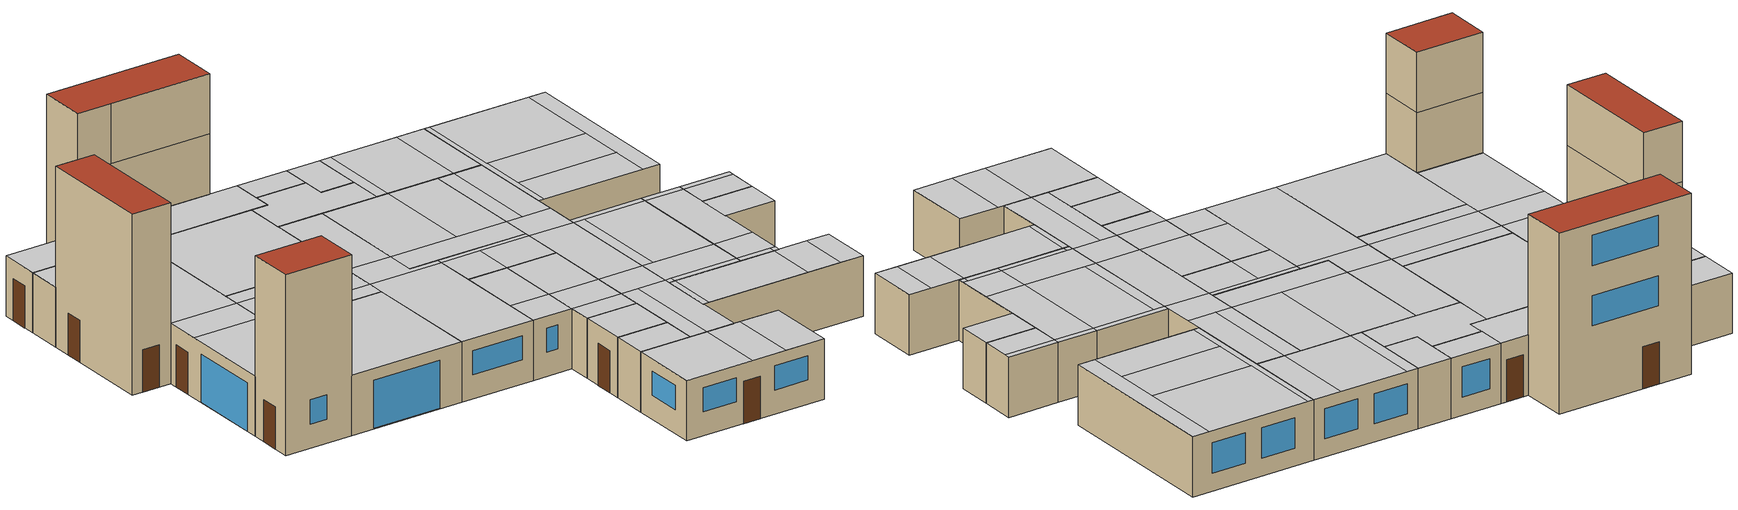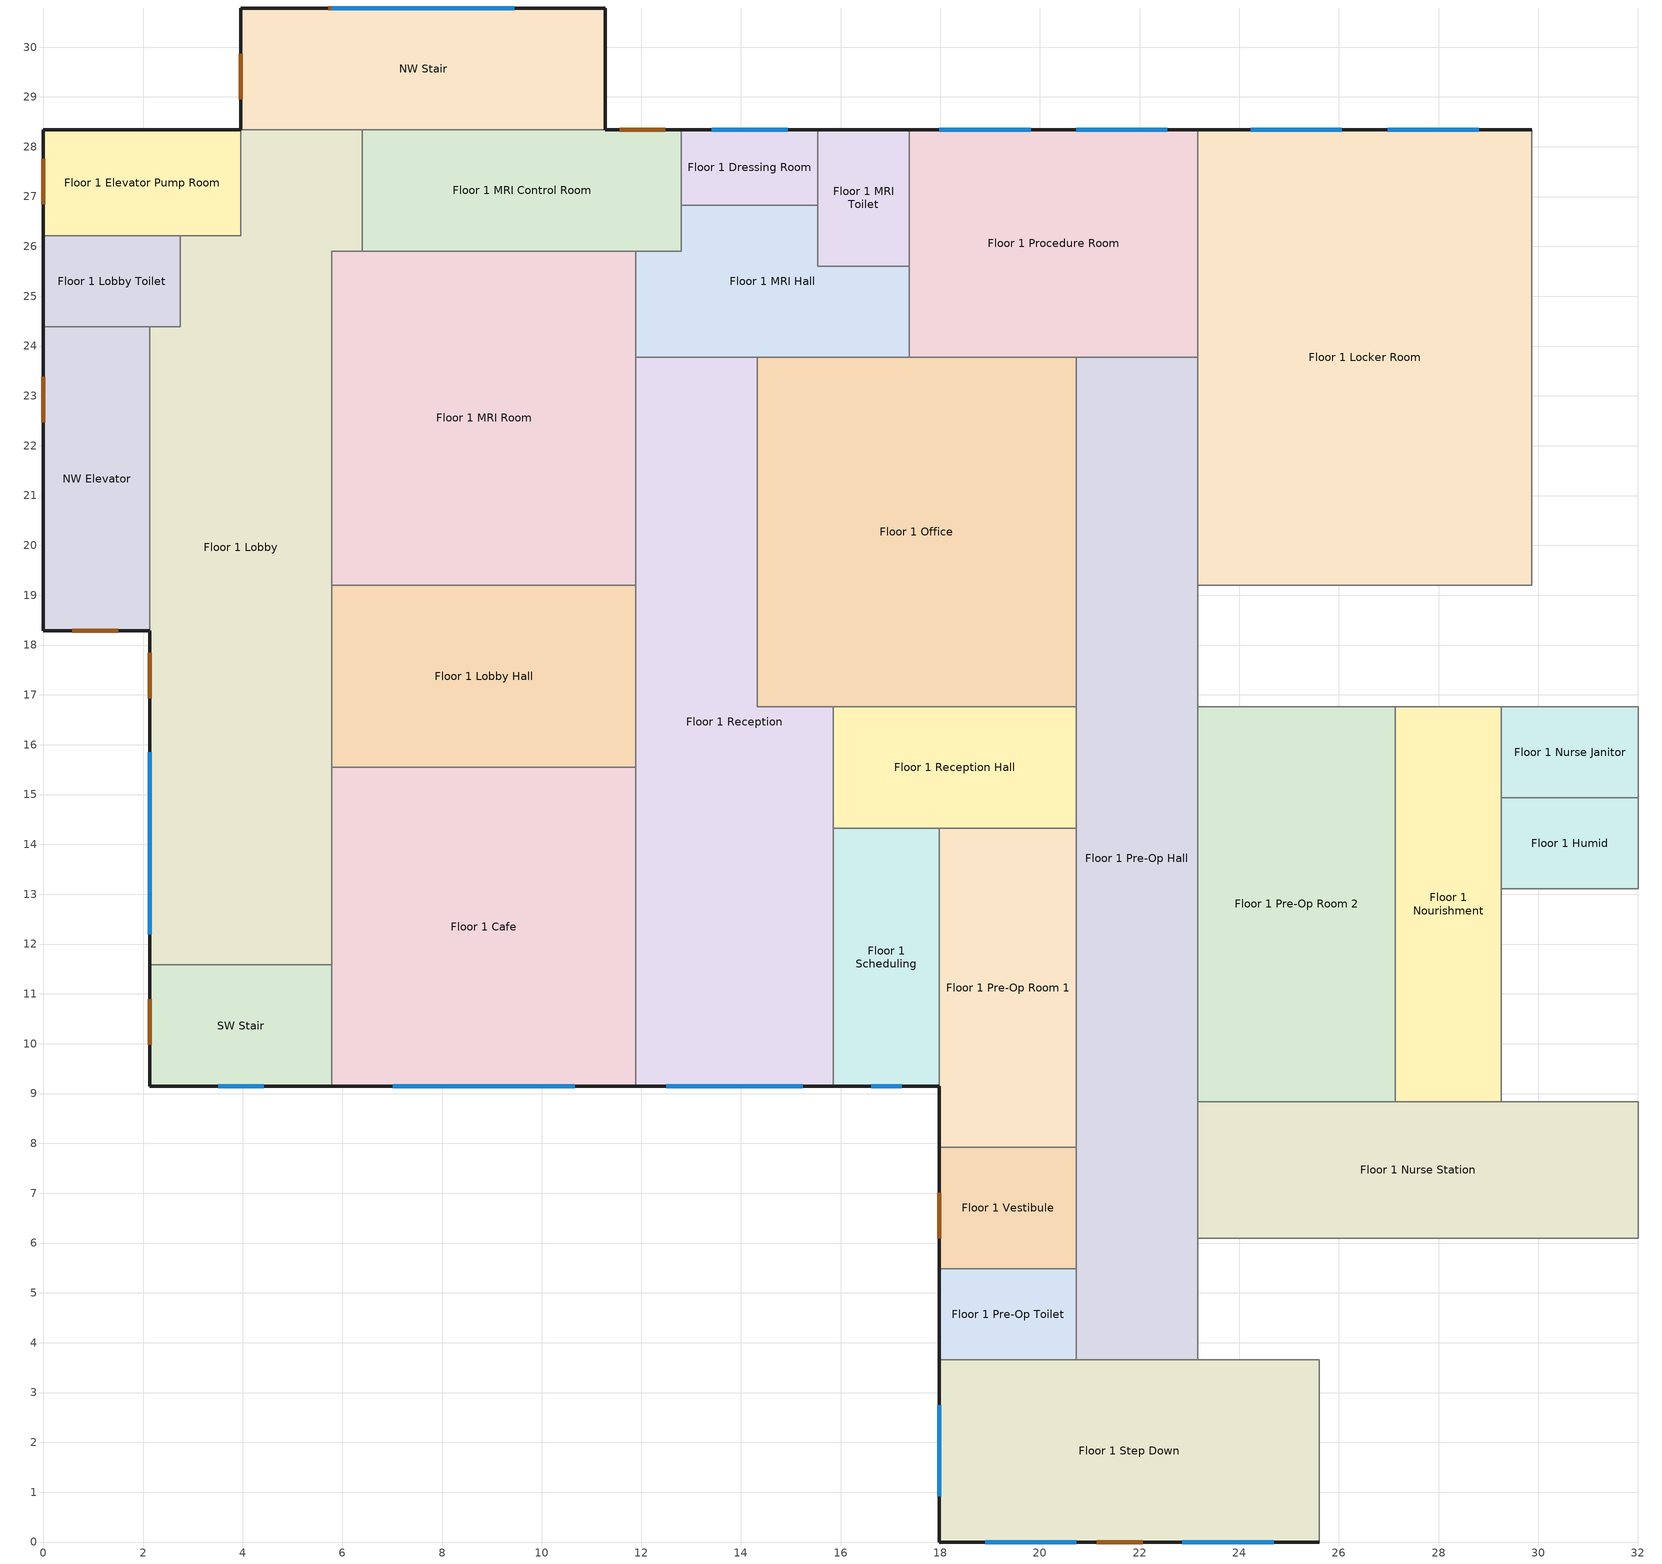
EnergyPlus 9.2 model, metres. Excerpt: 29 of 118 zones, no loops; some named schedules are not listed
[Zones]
Floor 1 Cafe
 floor ground (ext_slab_8in_with_carpet): 11.89,9.14 5.79,9.14 5.79,15.54 11.89,15.54 z0
 wall outside (nonres_ext_wall): 5.79,9.14 11.89,9.14 z0:3.05
 wall to Floor 1 Lobby Hall (int_wall): 11.89,15.54 5.79,15.54 z0:3.05
 wall to Floor 1 Lobby (int_wall): 5.79,15.54 5.79,11.58 z0:3.05
 wall to Floor 1 Reception (int_wall): 11.89,9.14 11.89,15.54 z0:3.05
 wall to SW Stair (int_wall): 5.79,11.58 5.79,9.14 z0:3.05
 window (Window_U_0.40_SHGC_0.38): 7.01,9.14 10.67,9.14 z0.03:2.46
 ceiling to Floor 2 Reception (int_slab_ceiling): 5.79,9.14 11.89,9.14 11.89,15.54 5.79,15.54 z3.05
Floor 1 Dressing Room
 floor ground (ext_slab_8in_with_carpet): 15.54,28.35 15.54,26.82 12.8,26.82 12.8,28.35 z0
 wall outside (nonres_ext_wall): 15.54,28.35 12.8,28.35 z0:3.05
 wall to Floor 1 MRI Toilet (int_wall): 15.54,26.82 15.54,28.35 z0:3.05
 wall to Floor 1 MRI Control Room (int_wall): 12.8,28.35 12.8,26.82 z0:3.05
 wall to Floor 1 MRI Hall (int_wall): 12.8,26.82 15.54,26.82 z0:3.05
 window (Window_U_0.40_SHGC_0.38): 14.94,28.35 13.41,28.35 z0.91:2.44
 ceiling to Floor 2 Work (int_slab_ceiling): 15.54,26.82 15.54,28.35 12.8,28.35 12.8,26.82 z3.05
Floor 1 Elevator Pump Room
 floor ground (ext_slab_8in_with_carpet): 0,26.21 0,28.35 3.96,28.35 3.96,26.21 z0
 wall outside (nonres_ext_wall): 3.96,28.35 0,28.35 0,26.21 z0:3.05
 wall to Floor 1 Lobby Toilet (int_wall): 0,26.21 2.74,26.21 z0:3.05
 wall to Floor 1 Lobby (int_wall): 2.74,26.21 3.96,26.21 3.96,28.35 z0:3.05
 door (Swinging Door_con): 0,27.76 0,26.84 z0:2.13
 ceiling to Floor 2 Janitor (int_slab_ceiling): 0,26.21 2.74,26.21 2.74,28.35 0,28.35 z3.05
 ceiling to Floor 2 Work (int_slab_ceiling): 3.96,28.35 2.74,28.35 2.74,26.21 3.96,26.21 z3.05
Floor 1 Humid
 floor ground (ext_slab_8in_with_carpet): 32,14.94 32,13.11 29.26,13.11 29.26,14.94 z0
 wall to Floor 1 Sterile Storage (int_wall): 32,13.11 32,14.94 z0:3.05
 wall to Floor 1 Nourishment (int_wall): 29.26,14.94 29.26,13.11 z0:3.05
 wall to Floor 1 Nurse Janitor (int_wall): 32,14.94 29.26,14.94 z0:3.05
 wall to Floor 1 Clean (int_wall): 29.26,13.11 32,13.11 z0:3.05
 ceiling to Floor 2 X-Ray (int_slab_ceiling): 32,13.11 32,14.94 29.26,14.94 29.26,13.11 z3.05
Floor 1 Lobby
 floor ground (ext_slab_8in_with_carpet): 5.79,11.58 2.13,11.58 2.13,24.38 2.74,24.38 2.74,26.21 3.96,26.21 3.96,28.35 6.4,28.35 6.4,25.91 5.79,25.91 z0
 wall outside (nonres_ext_wall): 2.13,18.29 2.13,11.58 z0:3.05
 wall to NW Stair (int_wall): 6.4,28.35 3.96,28.35 z0:3.05
 wall to NW Elevator (int_wall): 2.13,24.38 2.13,18.29 z0:3.05
 wall to Floor 1 Lobby Toilet (int_wall): 2.74,26.21 2.74,24.38 2.13,24.38 z0:3.05
 wall to SW Stair (int_wall): 2.13,11.58 5.79,11.58 z0:3.05
 wall to Floor 1 MRI Control Room (int_wall): 6.4,25.91 6.4,28.35 z0:3.05
 wall to Floor 1 MRI Room (int_wall): 5.79,19.2 5.79,25.91 6.4,25.91 z0:3.05
 wall to Floor 1 Lobby Hall (int_wall): 5.79,15.54 5.79,19.2 z0:3.05
 window (Window_U_0.40_SHGC_0.38): 2.13,15.85 2.13,12.19 z0.03:2.46
 door (Swinging Door_con): 2.13,17.85 2.13,16.93 z0:2.13
 ceiling to Floor 2 Work Hall (int_slab_ceiling): 2.13,18.29 2.13,16.46 5.79,16.46 5.79,18.29 z3.05
 ceiling to Floor 2 Work (int_slab_ceiling): 2.13,24.38 2.13,18.29 5.79,18.29 5.79,25.91 6.4,25.91 6.4,28.35 3.96,28.35 3.96,26.21 2.74,26.21 2.74,24.38 z3.05
 ceiling to Floor 2 Reception (int_slab_ceiling): 5.79,16.46 2.13,16.46 2.13,11.58 5.79,11.58 z3.05
Floor 1 Lobby Hall
 floor ground (ext_slab_8in_with_carpet): 11.89,19.2 11.89,15.54 5.79,15.54 5.79,19.2 z0
 wall to Floor 1 Reception (int_wall): 11.89,15.54 11.89,19.2 z0:3.05
 wall to Floor 1 MRI Room (int_wall): 11.89,19.2 5.79,19.2 z0:3.05
 ceiling to Floor 2 Work Hall (int_slab_ceiling): 5.79,18.29 5.79,16.46 11.89,16.46 11.89,18.29 z3.05
 ceiling to Floor 2 Work (int_slab_ceiling): 5.79,19.2 5.79,18.29 11.89,18.29 11.89,19.2 z3.05
 ceiling to Floor 2 Reception (int_slab_ceiling): 11.89,15.54 11.89,16.46 5.79,16.46 5.79,15.54 z3.05
Floor 1 Lobby Toilet
 floor ground (ext_slab_8in_with_carpet): 2.74,26.21 2.74,24.38 0,24.38 0,26.21 z0
 wall outside (nonres_ext_wall): 0,26.21 0,24.38 z0:3.05
 wall to NW Elevator (int_wall): 0,24.38 2.13,24.38 z0:3.05
 ceiling to Floor 2 Work Toilet (int_slab_ceiling): 2.74,24.38 2.74,26.21 0,26.21 0,24.38 z3.05
Floor 1 Locker Room
 floor ground (ext_slab_8in_with_carpet): 23.16,28.35 29.87,28.35 29.87,19.2 23.16,19.2 z0
 wall outside (nonres_ext_wall): 29.87,28.35 23.16,28.35 z0:3.05
 wall to Floor 1 Procedure Room (int_wall): 23.16,28.35 23.16,23.77 z0:3.05
 wall to Floor 1 Locker Room Hall (int_wall): 23.16,19.2 29.87,19.2 z0:3.05
 wall to Floor 1 Lounge (int_wall): 29.87,19.2 29.87,28.35 z0:3.05
 wall to Floor 1 Pre-Op Hall (int_wall): 23.16,23.77 23.16,19.2 z0:3.05
 window (Window_U_0.40_SHGC_0.38): 28.8,28.35 26.97,28.35 / 26.06,28.35 24.23,28.35 z0.91:2.44
 ceiling to Floor 2 Exam Hall 5 (int_slab_ceiling): 29.87,28.35 28.96,28.35 28.96,19.2 29.87,19.2 z3.05
 ceiling to Floor 2 Exam 8 (int_slab_ceiling): 23.47,28.35 23.47,23.77 28.96,23.77 28.96,28.35 z3.05
 ceiling to Floor 2 Exam Hall 6 (int_slab_ceiling): 23.16,19.2 23.47,19.2 23.47,28.35 23.16,28.35 z3.05
 ceiling to Floor 2 Storage 3 (int_slab_ceiling): 23.47,23.77 23.47,21.34 28.96,21.34 28.96,23.77 z3.05
 ceiling to Floor 2 Nurse Station 2 (int_slab_ceiling): 28.96,19.2 28.96,21.34 23.47,21.34 23.47,19.2 z3.05
Floor 1 MRI Control Room
 floor ground (ext_slab_8in_with_carpet): 6.4,25.91 6.4,28.35 12.8,28.35 12.8,25.91 z0
 wall outside (nonres_ext_wall): 12.8,28.35 11.28,28.35 z0:3.05
 wall to Floor 1 MRI Room (int_wall): 6.4,25.91 11.89,25.91 z0:3.05
 wall to Floor 1 MRI Hall (int_wall): 11.89,25.91 12.8,25.91 12.8,26.82 z0:3.05
 wall to NW Stair (int_wall): 11.28,28.35 6.4,28.35 z0:3.05
 door (Swinging Door_con): 12.48,28.35 11.57,28.35 z0:2.13
 ceiling to Floor 2 Work (int_slab_ceiling): 6.4,25.91 12.8,25.91 12.8,28.35 6.4,28.35 z3.05
Floor 1 MRI Hall
 floor ground (ext_slab_8in_with_carpet): 11.89,23.77 11.89,25.91 12.8,25.91 12.8,26.82 15.54,26.82 15.54,25.6 17.37,25.6 17.37,23.77 z0
 wall to Floor 1 Procedure Room (int_wall): 17.37,23.77 17.37,25.6 z0:3.05
 wall to Floor 1 Reception (int_wall): 11.89,23.77 14.33,23.77 z0:3.05
 wall to Floor 1 MRI Room (int_wall): 11.89,25.91 11.89,23.77 z0:3.05
 wall to Floor 1 MRI Toilet (int_wall): 17.37,25.6 15.54,25.6 15.54,26.82 z0:3.05
 wall to Floor 1 Office (int_wall): 14.33,23.77 17.37,23.77 z0:3.05
 ceiling to Floor 2 Work (int_slab_ceiling): 11.89,25.91 11.89,23.77 17.37,23.77 17.37,25.6 15.54,25.6 15.54,26.82 12.8,26.82 12.8,25.91 z3.05
Floor 1 MRI Room
 floor ground (ext_slab_8in_with_carpet): 11.89,19.2 5.79,19.2 5.79,25.91 11.89,25.91 z0
 wall to Floor 1 Reception (int_wall): 11.89,19.2 11.89,23.77 z0:3.05
 ceiling to Floor 2 Work (int_slab_ceiling): 5.79,19.2 11.89,19.2 11.89,25.91 5.79,25.91 z3.05
Floor 1 MRI Toilet
 floor ground (ext_slab_8in_with_carpet): 17.37,25.6 15.54,25.6 15.54,28.35 17.37,28.35 z0
 wall outside (nonres_ext_wall): 17.37,28.35 15.54,28.35 z0:3.05
 wall to Floor 1 Procedure Room (int_wall): 17.37,25.6 17.37,28.35 z0:3.05
 ceiling to Floor 2 Work (int_slab_ceiling): 15.54,25.6 17.37,25.6 17.37,28.35 15.54,28.35 z3.05
Floor 1 Nourishment
 floor ground (ext_slab_8in_with_carpet): 27.13,16.76 29.26,16.76 29.26,8.84 27.13,8.84 z0
 wall to Floor 1 Clean (int_wall): 29.26,8.84 29.26,13.11 z0:3.05
 wall to Floor 1 Locker Room Hall (int_wall): 29.26,16.76 27.13,16.76 z0:3.05
 wall to Floor 1 Nurse Station (int_wall): 27.13,8.84 29.26,8.84 z0:3.05
 wall to Floor 1 Pre-Op Room 2 (int_wall): 27.13,16.76 27.13,8.84 z0:3.05
 wall to Floor 1 Nurse Janitor (int_wall): 29.26,14.94 29.26,16.76 z0:3.05
 ceiling to Floor 2 Work Hall (int_slab_ceiling): 27.13,16.76 27.13,16.46 29.26,16.46 29.26,16.76 z3.05
 ceiling to Floor 2 Exam 2 (int_slab_ceiling): 27.13,8.84 28.96,8.84 28.96,9.14 27.13,9.14 z3.05
 ceiling to Floor 2 Exam Hall 2 (int_slab_ceiling): 29.26,8.84 29.26,9.14 28.96,9.14 28.96,8.84 z3.05
 ceiling to Floor 2 Reception Hall (int_slab_ceiling): 29.26,9.14 29.26,10.97 27.13,10.97 27.13,9.14 z3.05
 ceiling to Floor 2 X-Ray (int_slab_ceiling): 29.26,16.46 27.13,16.46 27.13,10.97 29.26,10.97 z3.05
Floor 1 Nurse Janitor
 floor ground (ext_slab_8in_with_carpet): 29.26,14.94 29.26,16.76 32,16.76 32,14.94 z0
 wall to Floor 1 Locker Room Hall (int_wall): 32,16.76 29.26,16.76 z0:3.05
 wall to Floor 1 Sterile Storage (int_wall): 32,14.94 32,16.76 z0:3.05
 ceiling to Floor 2 Work Hall (int_slab_ceiling): 29.26,16.76 29.26,16.46 32,16.46 32,16.76 z3.05
 ceiling to Floor 2 X-Ray (int_slab_ceiling): 32,14.94 32,16.46 29.26,16.46 29.26,14.94 z3.05
Floor 1 Nurse Station
 floor ground (ext_slab_8in_with_carpet): 23.16,6.1 23.16,8.84 32,8.84 32,6.1 z0
 wall to Floor 1 Pre-Op Hall (int_wall): 23.16,8.84 23.16,6.1 z0:3.05
 wall to Floor 1 PACU (int_wall): 32,6.1 32,8.84 z0:3.05
 wall to Floor 1 Nurse Hall (int_wall): 23.16,6.1 32,6.1 z0:3.05
 wall to Floor 1 Clean (int_wall): 32,8.84 29.26,8.84 z0:3.05
 wall to Floor 1 Pre-Op Room 2 (int_wall): 27.13,8.84 23.16,8.84 z0:3.05
 ceiling to Floor 2 Exam Hall 1 (int_slab_ceiling): 23.16,6.1 23.47,6.1 23.47,8.84 23.16,8.84 z3.05
 ceiling to Floor 2 Exam 2 (int_slab_ceiling): 23.47,6.1 28.96,6.1 28.96,8.84 23.47,8.84 z3.05
 ceiling to Floor 2 Exam 3 (int_slab_ceiling): 32,8.84 30.78,8.84 30.78,6.1 32,6.1 z3.05
 ceiling to Floor 2 Exam Hall 2 (int_slab_ceiling): 28.96,6.1 30.78,6.1 30.78,8.84 28.96,8.84 z3.05
Floor 1 Office
 floor ground (ext_slab_8in_with_carpet): 20.73,23.77 20.73,16.76 14.33,16.76 14.33,23.77 z0
 wall to Floor 1 Procedure Room (int_wall): 20.73,23.77 17.37,23.77 z0:3.05
 wall to Floor 1 Pre-Op Hall (int_wall): 20.73,16.76 20.73,23.77 z0:3.05
 wall to Floor 1 Reception (int_wall): 14.33,23.77 14.33,16.76 15.85,16.76 z0:3.05
 wall to Floor 1 Reception Hall (int_wall): 15.85,16.76 20.73,16.76 z0:3.05
 ceiling to Floor 2 Work Hall (int_slab_ceiling): 20.73,16.76 20.73,18.29 14.33,18.29 14.33,16.76 z3.05
 ceiling to Floor 2 Exam 9 (int_slab_ceiling): 20.73,23.77 17.98,23.77 17.98,18.29 20.73,18.29 z3.05
 ceiling to Floor 2 Work (int_slab_ceiling): 14.33,18.29 17.98,18.29 17.98,23.77 14.33,23.77 z3.05
Floor 1 Pre-Op Hall
 floor ground (ext_slab_8in_with_carpet): 20.73,3.66 20.73,23.77 23.16,23.77 23.16,3.66 z0
 wall to Floor 1 Nurse Hall (int_wall): 23.16,3.66 23.16,6.1 z0:3.05
 wall to Floor 1 Procedure Room (int_wall): 23.16,23.77 20.73,23.77 z0:3.05
 wall to Floor 1 Step Down (int_wall): 20.73,3.66 23.16,3.66 z0:3.05
 wall to Floor 1 Pre-Op Room 2 (int_wall): 23.16,8.84 23.16,16.76 z0:3.05
 wall to Floor 1 Locker Room Hall (int_wall): 23.16,16.76 23.16,19.2 z0:3.05
 wall to Floor 1 Reception Hall (int_wall): 20.73,16.76 20.73,14.33 z0:3.05
 wall to Floor 1 Pre-Op Room 1 (int_wall): 20.73,14.33 20.73,7.92 z0:3.05
 wall to Floor 1 Vestibule (int_wall): 20.73,7.92 20.73,5.49 z0:3.05
 wall to Floor 1 Pre-Op Toilet (int_wall): 20.73,5.49 20.73,3.66 z0:3.05
 ceiling to Floor 2 Exam 1 (int_slab_ceiling): 20.73,3.66 21.64,3.66 21.64,9.14 20.73,9.14 z3.05
 ceiling to Floor 2 Exam Hall 1 (int_slab_ceiling): 23.16,9.14 21.64,9.14 21.64,3.66 23.16,3.66 z3.05
 ceiling to Floor 2 Scheduling 2 (int_slab_ceiling): 23.16,10.97 23.16,16.46 20.73,16.46 20.73,10.97 z3.05
 ceiling to Floor 2 Reception Hall (int_slab_ceiling): 23.16,9.14 23.16,10.97 20.73,10.97 20.73,9.14 z3.05
 ceiling to Floor 2 Work Hall (int_slab_ceiling): 23.16,18.29 20.73,18.29 20.73,16.46 23.16,16.46 z3.05
 ceiling to Floor 2 Exam Hall 6 (int_slab_ceiling): 23.16,23.77 21.64,23.77 21.64,18.29 23.16,18.29 z3.05
 ceiling to Floor 2 Exam 9 (int_slab_ceiling): 20.73,18.29 21.64,18.29 21.64,23.77 20.73,23.77 z3.05
Floor 1 Pre-Op Room 1
 floor ground (ext_slab_8in_with_carpet): 20.73,7.92 17.98,7.92 17.98,14.33 20.73,14.33 z0
 wall outside (nonres_ext_wall): 17.98,9.14 17.98,7.92 z0:3.05
 wall to Floor 1 Vestibule (int_wall): 17.98,7.92 20.73,7.92 z0:3.05
 wall to Floor 1 Scheduling (int_wall): 17.98,14.33 17.98,9.14 z0:3.05
 wall to Floor 1 Reception Hall (int_wall): 20.73,14.33 17.98,14.33 z0:3.05
 ceiling to Floor 2 Scheduling 2 (int_slab_ceiling): 20.73,14.33 17.98,14.33 17.98,10.97 20.73,10.97 z3.05
 ceiling to Floor 2 Exam 1 (int_slab_ceiling): 20.73,7.92 20.73,9.14 17.98,9.14 17.98,7.92 z3.05
 ceiling to Floor 2 Reception Hall (int_slab_ceiling): 17.98,10.97 17.98,9.14 20.73,9.14 20.73,10.97 z3.05
Floor 1 Pre-Op Room 2
 floor ground (ext_slab_8in_with_carpet): 27.13,16.76 27.13,8.84 23.16,8.84 23.16,16.76 z0
 wall to Floor 1 Locker Room Hall (int_wall): 27.13,16.76 23.16,16.76 z0:3.05
 ceiling to Floor 2 Exam Hall 1 (int_slab_ceiling): 23.16,8.84 23.47,8.84 23.47,9.14 23.16,9.14 z3.05
 ceiling to Floor 2 Work Hall (int_slab_ceiling): 23.16,16.76 23.16,16.46 27.13,16.46 27.13,16.76 z3.05
 ceiling to Floor 2 Exam 2 (int_slab_ceiling): 27.13,8.84 27.13,9.14 23.47,9.14 23.47,8.84 z3.05
 ceiling to Floor 2 Reception Hall (int_slab_ceiling): 27.13,9.14 27.13,10.97 23.16,10.97 23.16,9.14 z3.05
 ceiling to Floor 2 X-Ray (int_slab_ceiling): 27.13,10.97 27.13,16.46 23.77,16.46 23.77,10.97 z3.05
 ceiling to Floor 2 Scheduling 2 (int_slab_ceiling): 23.77,10.97 23.77,16.46 23.16,16.46 23.16,10.97 z3.05
Floor 1 Pre-Op Toilet
 floor ground (ext_slab_8in_with_carpet): 17.98,5.49 20.73,5.49 20.73,3.66 17.98,3.66 z0
 wall outside (nonres_ext_wall): 17.98,5.49 17.98,3.66 z0:3.05
 wall to Floor 1 Vestibule (int_wall): 20.73,5.49 17.98,5.49 z0:3.05
 wall to Floor 1 Step Down (int_wall): 17.98,3.66 20.73,3.66 z0:3.05
 ceiling to Floor 2 Exam 1 (int_slab_ceiling): 20.73,5.49 17.98,5.49 17.98,3.66 20.73,3.66 z3.05
Floor 1 Procedure Room
 floor ground (ext_slab_8in_with_carpet): 17.37,28.35 23.16,28.35 23.16,23.77 17.37,23.77 z0
 wall outside (nonres_ext_wall): 23.16,28.35 17.37,28.35 z0:3.05
 window (Window_U_0.40_SHGC_0.38): 22.56,28.35 20.73,28.35 / 19.81,28.35 17.98,28.35 z0.91:2.44
 ceiling to Floor 2 Exam Hall 6 (int_slab_ceiling): 23.16,28.35 21.64,28.35 21.64,23.77 23.16,23.77 z3.05
 ceiling to Floor 2 Exam 9 (int_slab_ceiling): 21.64,28.35 17.98,28.35 17.98,23.77 21.64,23.77 z3.05
 ceiling to Floor 2 Work (int_slab_ceiling): 17.37,23.77 17.98,23.77 17.98,28.35 17.37,28.35 z3.05
Floor 1 Reception
 floor ground (ext_slab_8in_with_carpet): 11.89,23.77 14.33,23.77 14.33,16.76 15.85,16.76 15.85,9.14 11.89,9.14 z0
 wall outside (nonres_ext_wall): 11.89,9.14 15.85,9.14 z0:3.05
 wall to Floor 1 Scheduling (int_wall): 15.85,9.14 15.85,14.33 z0:3.05
 wall to Floor 1 Reception Hall (int_wall): 15.85,14.33 15.85,16.76 z0:3.05
 window (Window_U_0.40_SHGC_0.38): 12.5,9.14 15.24,9.14 z1.22:2.44
 ceiling to Floor 2 Work Hall (int_slab_ceiling): 11.89,18.29 11.89,16.46 15.85,16.46 15.85,16.76 14.33,16.76 14.33,18.29 z3.05
 ceiling to Floor 2 Work (int_slab_ceiling): 11.89,18.29 14.33,18.29 14.33,23.77 11.89,23.77 z3.05
 ceiling to Floor 2 Reception (int_slab_ceiling): 15.85,16.46 11.89,16.46 11.89,9.14 15.85,9.14 z3.05
Floor 1 Reception Hall
 floor ground (ext_slab_8in_with_carpet): 20.73,16.76 20.73,14.33 15.85,14.33 15.85,16.76 z0
 wall to Floor 1 Scheduling (int_wall): 15.85,14.33 17.98,14.33 z0:3.05
 ceiling to Floor 2 Reception Toilet (int_slab_ceiling): 17.98,14.33 17.98,16.46 15.85,16.46 15.85,14.33 z3.05
 ceiling to Floor 2 Scheduling 2 (int_slab_ceiling): 20.73,14.33 20.73,16.46 17.98,16.46 17.98,14.33 z3.05
 ceiling to Floor 2 Work Hall (int_slab_ceiling): 15.85,16.76 15.85,16.46 20.73,16.46 20.73,16.76 z3.05
Floor 1 Scheduling
 floor ground (ext_slab_8in_with_carpet): 17.98,9.14 15.85,9.14 15.85,14.33 17.98,14.33 z0
 wall outside (nonres_ext_wall): 15.85,9.14 17.98,9.14 z0:3.05
 window (Window_U_0.40_SHGC_0.38): 16.61,9.14 17.22,9.14 z1.22:2.44
 ceiling to Floor 2 Reception Hall (int_slab_ceiling): 17.98,9.14 17.98,10.97 15.85,10.97 15.85,9.14 z3.05
 ceiling to Floor 2 Reception Toilet (int_slab_ceiling): 15.85,14.33 15.85,10.97 17.98,10.97 17.98,14.33 z3.05
Floor 1 Step Down
 floor ground (ext_slab_8in_with_carpet): 17.98,3.66 25.6,3.66 25.6,0 17.98,0 z0
 wall outside (nonres_ext_wall): 17.98,3.66 17.98,0 25.6,0 z0:3.05
 wall to Floor 1 Nurse Hall (int_wall): 25.6,3.66 23.16,3.66 z0:3.05
 wall to Floor 1 Recovery Room (int_wall): 25.6,0 25.6,3.66 z0:3.05
 window (Window_U_0.40_SHGC_0.38): 17.98,2.74 17.98,0.91 / 18.9,0 20.73,0 / 22.86,0 24.69,0 z1.22:2.44
 door (Swinging Door_con): 21.14,0 22.06,0 z0:2.13
 ceiling to Floor 2 Exam 1 (int_slab_ceiling): 21.64,0 21.64,3.66 17.98,3.66 17.98,0 z3.05
 ceiling to Floor 2 Exam Hall 1 (int_slab_ceiling): 21.64,0 23.47,0 23.47,3.66 21.64,3.66 z3.05
 ceiling to Floor 2 Exam 2 (int_slab_ceiling): 25.6,3.66 23.47,3.66 23.47,0 25.6,0 z3.05
Floor 1 Vestibule
 floor ground (ext_slab_8in_with_carpet): 20.73,5.49 17.98,5.49 17.98,7.92 20.73,7.92 z0
 wall outside (nonres_ext_wall): 17.98,7.92 17.98,5.49 z0:3.05
 door (Swinging Door_con): 17.98,7.01 17.98,6.1 z0:2.13
 ceiling to Floor 2 Exam 1 (int_slab_ceiling): 17.98,5.49 20.73,5.49 20.73,7.92 17.98,7.92 z3.05
NW Elevator
 floor ground (ext_slab_8in_with_carpet): 2.13,18.29 0,18.29 0,24.38 2.13,24.38 z0
 wall outside (nonres_ext_wall): 0,24.38 0,18.29 2.13,18.29 z0:9.14
 wall to Floor 3 Elevator Hall (int_wall): 2.13,18.29 2.13,24.38 z6.1:9.14
 wall to Floor 2 Work Toilet (int_wall): 2.13,24.38 0,24.38 z3.05:6.1
 wall to Floor 2 Work (int_wall): 2.13,18.29 2.13,24.38 z3.05:6.1
 wall to Floor 3 Office Toilet (int_wall): 2.13,24.38 0,24.38 z6.1:9.14
 door (Swinging Door_con): 0.58,18.29 1.5,18.29 / 0,23.38 0,22.47 z0:2.13
 roof outside (nonres_roof): 0,18.29 2.13,18.29 2.13,24.38 0,24.38 z9.14
NW Stair
 floor ground (ext_slab_8in_with_carpet): 3.96,30.78 11.28,30.78 11.28,28.35 3.96,28.35 z0
 wall outside (nonres_ext_wall): 11.28,28.35 11.28,30.78 3.96,30.78 3.96,28.35 z0:9.14
 wall to Floor 3 Elevator Hall (int_wall): 3.96,28.35 5.79,28.35 z6.1:9.14
 wall to Floor 2 Work (int_wall): 3.96,28.35 11.28,28.35 z3.05:6.1
 wall to Floor 3 Office (int_wall): 5.79,28.35 11.28,28.35 z6.1:9.14
 window (Window_U_0.40_SHGC_0.38): 9.45,30.78 5.79,30.78 z3.96:5.49; 9.45,30.78 5.79,30.78 z7.01:8.53
 door (Swinging Door_con): 3.96,29.87 3.96,28.96 / 6.64,30.78 5.72,30.78 z0:2.13
 roof outside (nonres_roof): 11.28,30.78 3.96,30.78 3.96,28.35 11.28,28.35 z9.14
SW Stair
 floor ground (ext_slab_8in_with_carpet): 2.13,11.58 5.79,11.58 5.79,9.14 2.13,9.14 z0
 wall outside (nonres_ext_wall): 2.13,11.58 2.13,9.14 5.79,9.14 z0:9.14
 wall to Floor 3 Undeveloped 2 (int_wall): 5.79,9.14 5.79,11.58 2.13,11.58 z6.1:9.14
 wall to Floor 2 Reception (int_wall): 5.79,9.14 5.79,11.58 2.13,11.58 z3.05:6.1
 window (Window_U_0.40_SHGC_0.38): 3.51,9.14 4.42,9.14 z1.22:2.44
 door (Swinging Door_con): 2.13,10.89 2.13,9.97 z0:2.13
 roof outside (nonres_roof): 2.13,11.58 2.13,9.14 5.79,9.14 5.79,11.58 z9.14
[Building]
OutPatient HealthCare: North Axis {deg}=0; Terrain=City; Loads Convergence Tolerance Value=0.04; Temperature Convergence Tolerance Value {deltaC}=0.2; Solar Distribution=FullInteriorAndExterior; Maximum Number of Warmup Days=25; Minimum Number of Warmup Days=6
[Site:Location]
Xian_Shaanxi_CHN Design_Conditions: Latitude {deg}=34.3; Longitude {deg}=108.93; Time Zone {hr}=8; Elevation {m}=397.5
[SizingPeriod:DesignDay] Month=1; Day of Month=21; Day Type=WinterDesignDay; Daily Dry-Bulb Temperature Range {deltaC}=0; Dry-Bulb Temperature Range Modifier Type=DefaultMultipliers; Barometric Pressure {Pa}=96640; Wind Speed {m/s}=1.1; Wind Direction {deg}=70; Rain Indicator=No; Snow Indicator=No; Daylight Saving Time Indicator=No; Solar Model Indicator=ASHRAEClearSky; Sky Clearness=0
Name | Maximum Dry-Bulb Temperature {C} | Humidity Condition Type | Wetbulb or DewPoint at Maximum Dry-Bulb {C}
Xian Ann Htg 99.6% Condns DB | -6.3 | Wetbulb | -6.3
Xian Ann Htg 99% Condns DB | -4.8 | Wetbulb | -4.8
Xian Ann Hum_n 99.6% Condns DP=>MCDB | 1.6 | Dewpoint | -18.1
Xian Ann Hum_n 99% Condns DP=>MCDB | 1.7 | Dewpoint | -15.3
[Site:GroundTemperature:BuildingSurface]
20.37, 20.33, 20.37, 20.39, 20.49, 21.49, 21.73, 21.79, 21.81, 20.84, 20.59, 20.45
[Site:WaterMainsTemperature]
Calculation Method=CORRELATION; Annual Average Outdoor Air Temperature {C}=9.95; Maximum Difference In Monthly Average Outdoor Air Temperatures {deltaC}=23.7
[Material:NoMass] Thermal Absorptance=0.9; Solar Absorptance=0.7
Name | Roughness | Thermal Resistance {m2-K/W} | Visible Absorptance
Opaque Door panel_con | MediumRough | 0.475964 | 0.7
CP02 CARPET PAD | VeryRough | 0.21648 | 0.8
Nonres_Roof_Insulation | MediumSmooth | 5.30668 | 0.7
Nonres_Exterior_Wall_Insulation | MediumSmooth | 2.81828 | 0.7
[Construction]
Swinging Door_con: Opaque Door panel_con
InteriorFurnishings: Std Wood 6inch
int_wall: G01 13mm gypsum board, G01 13mm gypsum board
ext_slab_8in_with_carpet: 200mm Normalweight concrete floor, CP02 CARPET PAD
int_slab_ceiling: CP02 CARPET PAD, 100mm Normalweight concrete floor
nonres_roof: F13 Built-up roofing, Nonres_Roof_Insulation, F08 Metal surface
nonres_ext_wall: F07 25mm stucco, G01 16mm gypsum board, Nonres_Exterior_Wall_Insulation, G01 16mm gypsum board
[CONSTRUCTION]
Window_U_0.40_SHGC_0.38: Glass_8652_LayerAvg, Gap_1_W_0_0127, Glass_102_LayerAvg
[Material]
Name | Roughness | Thickness {m} | Conductivity {W/m-K} | Density {kg/m3} | Specific Heat {J/kg-K} | Thermal Absorptance | Solar Absorptance | Visible Absorptance
Std Wood 6inch | MediumSmooth | 0.15 | 0.12 | 540 | 1210 | 0.9 | 0.7 | 0.7
F07 25mm stucco | Smooth | 0.0254 | 0.72 | 1856 | 840 | 0.9 | 0.7 | 0.7
F08 Metal surface | Smooth | 0.0008 | 45.28 | 7824 | 500
F13 Built-up roofing | Rough | 0.0095 | 0.16 | 1120 | 1460 | 0.9 | 0.7
G01 13mm gypsum board | Smooth | 0.0127 | 0.16 | 800 | 1090 | 0.9 | 0.7 | 0.5
G01 16mm gypsum board | MediumSmooth | 0.0159 | 0.16 | 800 | 1090
100mm Normalweight concrete floor | MediumRough | 0.1016 | 2.31 | 2322 | 832
200mm Normalweight concrete floor | MediumRough | 0.2032 | 2.31 | 2322 | 832
[WindowMaterial:Glazing] Optical Data Type=SpectralAverage; Infrared Transmittance at Normal Incidence=0; Front Side Infrared Hemispherical Emissivity=0.84
Name | Thickness {m} | Solar Transmittance at Normal Incidence | Front Side Solar Reflectance at Normal Incidence | Back Side Solar Reflectance at Normal Incidence | Visible Transmittance at Normal Incidence | Front Side Visible Reflectance at Normal Incidence | Back Side Visible Reflectance at Normal Incidence | Back Side Infrared Hemispherical Emissivity | Conductivity {W/m-K}
Glass_102_LayerAvg | 0.003048 | 0.833848 | 0.0747638 | 0.0748545 | 0.89926 | 0.082563 | 0.082564 | 0.84 | 1
Glass_8652_LayerAvg | 0.003059 | 0.343691 | 0.298987 | 0.462105 | 0.487937 | 0.209449 | 0.306829 | 0.39 | 0.962
[WindowMaterial:Gas]
Gap_1_W_0_0127: Gas Type=Air; Thickness {m}=0.0127
[Zone] Type=1; Multiplier=1; Ceiling Height {m}=-9999; Floor Area {m2}=autocalculate; Part of Total Floor Area=Yes
Name | Volume {m3}
Floor 1 Cafe; NW Elevator | 118.9308
Floor 1 Dressing Room | 12.7426
Floor 1 Elevator Pump Room | 25.7683
Floor 1 Humid; Floor 1 Lobby Toilet; Floor 1 MRI Toilet; Floor 1 Nurse Janitor; Floor 1 Pre-Op Toilet | 15.2911
Floor 1 Lobby | 176.1308
Floor 1 Lobby Hall | 67.9604
Floor 1 Locker Room | 186.8912
Floor 1 MRI Control Room | 47.5723
Floor 1 MRI Hall | 41.6258
Floor 1 MRI Room | 124.5941
Floor 1 Nourishment | 51.5367
Floor 1 Nurse Station | 73.907
Floor 1 Office | 136.7704
Floor 1 Pre-Op Hall | 149.513
Floor 1 Pre-Op Room 1 | 53.5188
Floor 1 Pre-Op Room 2 | 95.7109
Floor 1 Procedure Room | 80.703
Floor 1 Reception | 144.1327
Floor 1 Reception Hall | 36.2456
Floor 1 Scheduling | 33.697
Floor 1 Step Down | 84.9505
Floor 1 Vestibule | 20.3881
NW Stair | 163.105
SW Stair | 81.5525
[InternalMass] Construction=InteriorFurnishings
Name | Zone | Surface Area {m2}
Floor 1 Cafe_InternalMass_1 | Floor 1 Cafe | 78.0386
Floor 1 Dressing Room_InternalMass_1 | Floor 1 Dressing Room | 8.3613
Floor 1 Elevator Pump Room_InternalMass_1 | Floor 1 Elevator Pump Room | 16.9084
Floor 1 Humid_InternalMass_1 | Floor 1 Humid | 10.0335
Floor 1 Lobby_InternalMass_1 | Floor 1 Lobby | 115.5714
Floor 1 Lobby Hall_InternalMass_1 | Floor 1 Lobby Hall | 44.5935
Floor 1 Lobby Toilet_InternalMass_1 | Floor 1 Lobby Toilet | 10.0335
Floor 1 Locker Room_InternalMass_1 | Floor 1 Locker Room | 122.632
Floor 1 MRI Control Room_InternalMass_1 | Floor 1 MRI Control Room | 31.2154
Floor 1 MRI Hall_InternalMass_1 | Floor 1 MRI Hall | 27.3135
Floor 1 MRI Room_InternalMass_1 | Floor 1 MRI Room | 81.7547
Floor 1 MRI Toilet_InternalMass_1 | Floor 1 MRI Toilet | 10.0335
Floor 1 Nourishment_InternalMass_1 | Floor 1 Nourishment | 33.8167
Floor 1 Nurse Janitor_InternalMass_1 | Floor 1 Nurse Janitor | 10.0335
Floor 1 Nurse Station_InternalMass_1 | Floor 1 Nurse Station | 48.4954
Floor 1 Office_InternalMass_1 | Floor 1 Office | 89.7443
Floor 1 Pre-Op Hall_InternalMass_1 | Floor 1 Pre-Op Hall | 98.1056
Floor 1 Pre-Op Room 1_InternalMass_1 | Floor 1 Pre-Op Room 1 | 35.1173
Floor 1 Pre-Op Room 2_InternalMass_1 | Floor 1 Pre-Op Room 2 | 62.8025
Floor 1 Pre-Op Toilet_InternalMass_1 | Floor 1 Pre-Op Toilet | 10.0335
Floor 1 Procedure Room_InternalMass_1 | Floor 1 Procedure Room | 52.9547
Floor 1 Reception_InternalMass_1 | Floor 1 Reception | 94.5753
Floor 1 Reception Hall_InternalMass_1 | Floor 1 Reception Hall | 23.7832
Floor 1 Scheduling_InternalMass_1 | Floor 1 Scheduling | 22.1109
Floor 1 Step Down_InternalMass_1 | Floor 1 Step Down | 55.7418
Floor 1 Vestibule_InternalMass_1 | Floor 1 Vestibule | 13.378
NW Elevator_InternalMass_1 | NW Elevator | 26.0129
NW Stair_InternalMass_1 | NW Stair | 35.6748
SW Stair_InternalMass_1 | SW Stair | 17.8374
[People] Number of People Schedule=BLDG_OCC_SCH; Number of People Calculation Method=People/Area; Fraction Radiant=0.3; Sensible Heat Fraction=AUTOCALCULATE; Activity Level Schedule=ACTIVITY_SCH; Enable ASHRAE 55 Comfort Warnings=No; Mean Radiant Temperature Calculation Type=ZoneAveraged; Work Efficiency Schedule=WORK_EFF_SCH; Clothing Insulation Calculation Method=ClothingInsulationSchedule; Clothing Insulation Schedule=CLOTHING_SCH; Air Velocity Schedule=AIR_VELO_SCH; Thermal Comfort Model 1 Type=FANGER
Name | Zone or ZoneList | People per Zone Floor Area {person/m2}
Floor 1 Cafe People | Floor 1 Cafe | 1.0765
Floor 1 Dressing Room People | Floor 1 Dressing Room | 0.0538248
Floor 1 Humid People | Floor 1 Humid | 0.0538248
Floor 1 Lobby People | Floor 1 Lobby | 0.10765
Floor 1 Locker Room People | Floor 1 Locker Room | 0.161474
Floor 1 MRI Control Room People | Floor 1 MRI Control Room | 0.215299
Floor 1 MRI Room People | Floor 1 MRI Room | 0.215299
Floor 1 Nourishment People | Floor 1 Nourishment | 0.215299
Floor 1 Nurse Station People | Floor 1 Nurse Station | 0.215299
Floor 1 Office People | Floor 1 Office | 0.0538248
Floor 1 Pre-Op Room 1 People | Floor 1 Pre-Op Room 1 | 0.10765
Floor 1 Pre-Op Room 2 People | Floor 1 Pre-Op Room 2 | 0.10765
Floor 1 Procedure Room People | Floor 1 Procedure Room | 0.215299
Floor 1 Reception People | Floor 1 Reception | 0.322949
Floor 1 Scheduling People | Floor 1 Scheduling | 0.0538248
Floor 1 Step Down People | Floor 1 Step Down | 0.215299
[Lights] Design Level Calculation Method=Watts/Area; Return Air Fraction=0; Fraction Radiant=0.7; Fraction Visible=0.2; Fraction Replaceable=1; Return Air Fraction Calculated from Plenum Temperature=No
Name | Zone or ZoneList | Schedule | Watts per Zone Floor Area {W/m2}
Floor 1 Cafe_Lights | Floor 1 Cafe | BLDG_LIGHT_SCH | 6.78126
Floor 1 Dressing Room_Lights | Floor 1 Dressing Room | BLDG_LIGHT_OFFICE_SCH | 10.0104
Floor 1 Elevator Pump Room_Lights | Floor 1 Elevator Pump Room | BLDG_LIGHT_SCH | 18.0834
Floor 1 Humid_Lights | Floor 1 Humid | BLDG_LIGHT_OFFICE_SCH | 10.0104
Floor 1 Lobby_Lights | Floor 1 Lobby | BLDG_LIGHT_LOBBYFLR1_SCH | 10.7639
Floor 1 Lobby Hall_Lights | Floor 1 Lobby Hall | BLDG_LIGHT_CORRIDOR_SCH | 8.52502
Floor 1 Lobby Toilet_Lights | Floor 1 Lobby Toilet | BLDG_LIGHT_TOILET_SCH | 10.5486
Floor 1 Locker Room_Lights | Floor 1 Locker Room | BLDG_LIGHT_LOCKER_SCH | 8.39585
Floor 1 MRI Control Room_Lights | Floor 1 MRI Control Room | BLDG_LIGHT_SCH | 11.4097
Floor 1 MRI Hall_Lights | Floor 1 MRI Hall | BLDG_LIGHT_CORRIDOR_SCH | 8.52502
Floor 1 MRI Room_Lights | Floor 1 MRI Room | BLDG_LIGHT_EXAM_SCH | 11.4097
Floor 1 MRI Toilet_Lights | Floor 1 MRI Toilet | BLDG_LIGHT_TOILET_SCH | 10.5486
Floor 1 Nourishment_Lights | Floor 1 Nourishment | BLDG_LIGHT_SCH | 8.71877
Floor 1 Nurse Janitor_Lights | Floor 1 Nurse Janitor | BLDG_LIGHT_STORAGE_SCH | 4.9514
Floor 1 Nurse Station_Lights | Floor 1 Nurse Station | BLDG_LIGHT_SCH | 8.71877
Floor 1 Office_Lights | Floor 1 Office | BLDG_LIGHT_OFFICE_SCH | 10.0104
Floor 1 Pre-Op Hall_Lights | Floor 1 Pre-Op Hall | BLDG_LIGHT_CORRIDOR_SCH | 8.52502
Floor 1 Pre-Op Room 1_Lights | Floor 1 Pre-Op Room 1 | BLDG_LIGHT_SCH | 6.67362
Floor 1 Pre-Op Room 2_Lights | Floor 1 Pre-Op Room 2 | BLDG_LIGHT_SCH | 6.67362
Floor 1 Pre-Op Toilet_Lights | Floor 1 Pre-Op Toilet | BLDG_LIGHT_TOILET_SCH | 10.5486
Floor 1 Procedure Room_Lights | Floor 1 Procedure Room | BLDG_LIGHT_SCH | 18.0834
Floor 1 Reception_Lights | Floor 1 Reception | BLDG_LIGHT_SCH | 10.7639
Floor 1 Reception Hall_Lights | Floor 1 Reception Hall | BLDG_LIGHT_CORRIDOR_SCH | 8.52502
Floor 1 Scheduling_Lights | Floor 1 Scheduling | BLDG_LIGHT_OFFICE_SCH | 10.0104
Floor 1 Step Down_Lights | Floor 1 Step Down | BLDG_LIGHT_SCH | 11.0868
Floor 1 Vestibule_Lights | Floor 1 Vestibule | BLDG_LIGHT_CORRIDOR_SCH | 8.52502
NW Elevator_Lights | NW Elevator | BLDG_LIGHT_CORRIDOR_SCH | 8.52502
NW Stair_Lights | NW Stair | BLDG_LIGHT_CORRIDOR_SCH | 8.52502
SW Stair_Lights | SW Stair | BLDG_LIGHT_CORRIDOR_SCH | 8.52502
[ElectricEquipment] Design Level Calculation Method=EquipmentLevel; Fraction Latent=0
Name | Zone or ZoneList | Schedule | Design Level {W} | Fraction Radiant | Fraction Lost
Floor 1 Cafe_PlugMisc_Equip | Floor 1 Cafe | BLDG_EQUIP_SCH | 419.8474 | 0.5 | 0
Floor 1 Dressing Room_PlugMisc_Equip | Floor 1 Dressing Room | BLDG_EQUIP_SCH | 49.4987 | 0.5 | 0
Floor 1 Elevator Pump Room_Elevators_Equip | Floor 1 Elevator Pump Room | BLDG_ELEVATORS | 48164.8 | 0.1 | 0.9
Elevators_Lights_Fan | Floor 1 Elevator Pump Room | ELEV_LIGHT_FAN_SCH_ADD_DF | 188 | 0.1 | 0.9
Floor 1 Humid_PlugMisc_Equip | Floor 1 Humid | BLDG_EQUIP_SCH | 59.3985 | 0.5 | 0
Floor 1 Lobby_PlugMisc_Equip | Floor 1 Lobby | BLDG_EQUIP_SCH | 684.1826 | 0.5 | 0
Floor 1 Lobby Hall_PlugMisc_Equip | Floor 1 Lobby Hall | BLDG_EQUIP_SCH | 96.0989 | 0.5 | 0
Floor 1 Lobby Toilet_PlugMisc_Equip | Floor 1 Lobby Toilet | BLDG_EQUIP_SCH | 21.6223 | 0.5 | 0
Floor 1 Locker Room_PlugMisc_Equip | Floor 1 Locker Room | BLDG_EQUIP_SCH | 1979.89 | 0.5 | 0
Floor 1 MRI Control Room_PlugMisc_Equip | Floor 1 MRI Control Room | BLDG_EQUIP_SCH | 1680.01 | 0.5 | 0
Floor 1 MRI Hall_PlugMisc_Equip | Floor 1 MRI Hall | BLDG_EQUIP_SCH | 58.8606 | 0.5 | 0
Floor 1 MRI Room_PlugMisc_Equip | Floor 1 MRI Room | BLDG_EQUIP_SCH | 4400.04 | 0.5 | 0
Floor 1 MRI Toilet_PlugMisc_Equip | Floor 1 MRI Toilet | BLDG_EQUIP_SCH | 21.6223 | 0.5 | 0
Floor 1 Nourishment_PlugMisc_Equip | Floor 1 Nourishment | BLDG_EQUIP_SCH | 364.0368 | 0.5 | 0
Floor 1 Nurse Janitor_PlugMisc_Equip | Floor 1 Nurse Janitor | BLDG_EQUIP_SCH | 5.4181 | 0.5 | 0
Floor 1 Nurse Station_PlugMisc_Equip | Floor 1 Nurse Station | BLDG_EQUIP_SCH | 522.0528 | 0.5 | 0
Floor 1 Office_PlugMisc_Equip | Floor 1 Office | BLDG_EQUIP_SCH | 531.2865 | 0.5 | 0
Floor 1 Pre-Op Hall_PlugMisc_Equip | Floor 1 Pre-Op Hall | BLDG_EQUIP_SCH | 211.4176 | 0.5 | 0
Floor 1 Pre-Op Room 1_PlugMisc_Equip | Floor 1 Pre-Op Room 1 | BLDG_EQUIP_SCH | 378.0383 | 0.5 | 0
Floor 1 Pre-Op Room 2_PlugMisc_Equip | Floor 1 Pre-Op Room 2 | BLDG_EQUIP_SCH | 676.0684 | 0.5 | 0
Floor 1 Pre-Op Toilet_PlugMisc_Equip | Floor 1 Pre-Op Toilet | BLDG_EQUIP_SCH | 21.6223 | 0.5 | 0
Floor 1 Procedure Room_PlugMisc_Equip | Floor 1 Procedure Room | BLDG_EQUIP_SCH | 854.9542 | 0.5 | 0
Floor 1 Reception_PlugMisc_Equip | Floor 1 Reception | BLDG_EQUIP_SCH | 559.8857 | 0.5 | 0
Floor 1 Reception Hall_PlugMisc_Equip | Floor 1 Reception Hall | BLDG_EQUIP_SCH | 51.2527 | 0.5 | 0
Floor 1 Scheduling_PlugMisc_Equip | Floor 1 Scheduling | BLDG_EQUIP_SCH | 130.8967 | 0.5 | 0
Floor 1 Step Down_PlugMisc_Equip | Floor 1 Step Down | BLDG_EQUIP_SCH | 899.9517 | 0.5 | 0
Floor 1 Vestibule_PlugMisc_Equip | Floor 1 Vestibule | BLDG_EQUIP_SCH | 28.8297 | 0.5 | 0
NW Elevator_PlugMisc_Equip | NW Elevator | BLDG_EQUIP_SCH | 56.0577 | 0.5 | 0
NW Stair_PlugMisc_Equip | NW Stair | BLDG_EQUIP_SCH | 76.8791 | 0.5 | 0
SW Stair_PlugMisc_Equip | SW Stair | BLDG_EQUIP_SCH | 38.4396 | 0.5 | 0
[Exterior:Lights] Control Option=AstronomicalClock
Name | Schedule | Design Level {W}
Exterior_Lights_a | Exterior_lighting_schedule_a | 173.8
Exterior_Lights_b | Exterior_lighting_schedule_b_2016 | 1402
Exterior_Lights_c | Exterior_lighting_schedule_c_2016 | 4148.2
[ZoneInfiltration:DesignFlowRate] Temperature Term Coefficient=0; Velocity Squared Term Coefficient=0
Name | Zone or ZoneList | Schedule | Design Flow Rate Calculation Method | Flow per Exterior Surface Area {m3/s-m2} | Constant Term Coefficient | Velocity Term Coefficient | Design Flow Rate {m3/s}
Floor 1 Cafe_Infiltration | Floor 1 Cafe | INFIL_SCH | Flow/ExteriorWallArea | 0.00056896 | 0 | 0.224
Floor 1 Dressing Room_Infiltration | Floor 1 Dressing Room | INFIL_SCH | Flow/ExteriorWallArea | 0.00056896 | 0 | 0.224
Floor 1 Elevator Pump Room_Infiltration | Floor 1 Elevator Pump Room | INFIL_SCH | Flow/ExteriorWallArea | 0.00056896 | 0 | 0.224
Floor 1 Lobby_Infiltration | Floor 1 Lobby | INFIL_SCH | Flow/ExteriorWallArea | 0.00056896 | 0 | 0.224
Floor 1 Lobby Toilet_Infiltration | Floor 1 Lobby Toilet | INFIL_SCH | Flow/ExteriorWallArea | 0.00056896 | 0 | 0.224
Floor 1 Locker Room_Infiltration | Floor 1 Locker Room | INFIL_SCH | Flow/ExteriorWallArea | 0.00056896 | 0 | 0.224
Floor 1 MRI Toilet_Infiltration | Floor 1 MRI Toilet | INFIL_SCH | Flow/ExteriorWallArea | 0.00056896 | 0 | 0.224
Floor 1 Pre-Op Room 1_Infiltration | Floor 1 Pre-Op Room 1 | INFIL_SCH | Flow/ExteriorWallArea | 0.00056896 | 0 | 0.224
Floor 1 Pre-Op Toilet_Infiltration | Floor 1 Pre-Op Toilet | INFIL_SCH | Flow/ExteriorWallArea | 0.00056896 | 0 | 0.224
Floor 1 Procedure Room_Infiltration | Floor 1 Procedure Room | INFIL_SCH | Flow/ExteriorWallArea | 0.00056896 | 0 | 0.224
Floor 1 Reception_Infiltration | Floor 1 Reception | INFIL_SCH | Flow/ExteriorWallArea | 0.00056896 | 0 | 0.224
Floor 1 Scheduling_Infiltration | Floor 1 Scheduling | INFIL_SCH | Flow/ExteriorWallArea | 0.00056896 | 0 | 0.224
Floor 1 Step Down_Infiltration | Floor 1 Step Down | INFIL_SCH | Flow/ExteriorWallArea | 0.00056896 | 0 | 0.224
Floor 1 Vestibule_Infiltration | Floor 1 Vestibule | INFIL_SCH | Flow/ExteriorWallArea | 0.00056896 | 0 | 0.224
Floor 1 Vestibule_Door_Infiltration | Floor 1 Vestibule | INFIL_Door_Opening_SCH | Flow/Zone |  | 1 | 0 | 0.776825
NW Elevator_Infiltration | NW Elevator | INFIL_SCH | Flow/ExteriorWallArea | 0.000198908 | 0 | 0.224
NW Stair_Infiltration | NW Stair | INFIL_SCH | Flow/ExteriorWallArea | 0.000208979 | 0 | 0.224
SW Stair_Infiltration | SW Stair | INFIL_SCH | Flow/ExteriorWallArea | 0.000208979 | 0 | 0.224
[Schedule:Compact]
ACTIVITY_SCH: Through: 12/31, For: AllDays, Until: 24:00, 120
WORK_EFF_SCH: Through: 12/31, For: AllDays, Until: 24:00, 0
AIR_VELO_SCH: Through: 12/31, For: AllDays, Until: 24:00, 0.2
CLOTHING_SCH: Through: 04/30, For: AllDays, Until: 24:00, 1, Through: 09/30, For: AllDays, Until: 24:00, 0.5, Through: 12/31, For: AllDays, Until: 24:00, 1
BLDG_LIGHT_CORRIDOR_SCH: Through: 12/31, For: Weekdays, Until: 4:00, 0.09519, Until: 6:00, 0.28557, Until: 7:00, 0.57114, Until: 18:00, 0.85671, Until: 20:00, 0.57114, Until: 22:00, 0.28557, Until: 24:00, 0.09519, For: SummerDesignDay, Until: 4:00, 0.1, Until: 6:00, 0.3, Until: 7:00, 0.6, Until: 18:00, 0.9, Until: 20:00, 0.6, Until: 22:00, 0.3, Until: 24:00, 0.1, For: WinterDesignDay, Until: 7:00, 0.1, Until: 9:00, 0.3, Until: 15:00, 0.4, Until: 20:00, 0.3, Until: 24:00, 0.1, For: Saturday, Until: 7:00, 0.09519, Until: 9:00, 0.28557, Until: 15:00, 0.38076, Until: 20:00, 0.28557, Until: 24:00, 0.09519, For: Sunday Holidays AllOtherDays, Until: 8:00, 0.047595, Until: 17:00, 0.09519, Until: 24:00, 0.047595
BLDG_LIGHT_EXAM_SCH: Through: 12/31, For: Weekdays, Until: 4:00, 0.078, Until: 6:00, 0.234, Until: 7:00, 0.468, Until: 18:00, 0.702, Until: 20:00, 0.468, Until: 22:00, 0.234, Until: 24:00, 0.078, For: SummerDesignDay, Until: 4:00, 0.1, Until: 6:00, 0.3, Until: 7:00, 0.6, Until: 18:00, 0.9, Until: 20:00, 0.6, Until: 22:00, 0.3, Until: 24:00, 0.1, For: WinterDesignDay, Until: 7:00, 0.1, Until: 9:00, 0.3, Until: 15:00, 0.4, Until: 20:00, 0.3, Until: 24:00, 0.1, For: Saturday, Until: 7:00, 0.078, Until: 9:00, 0.234, Until: 15:00, 0.312, Until: 20:00, 0.234, Until: 24:00, 0.078, For: Sunday Holidays AllOtherDays, Until: 8:00, 0.039, Until: 17:00, 0.078, Until: 24:00, 0.039
BLDG_LIGHT_LOBBYFLR1_SCH: Through: 12/31, For: Weekdays, Until: 4:00, 0.095, Until: 6:00, 0.285, Until: 7:00, 0.57, Until: 18:00, 0.855, Until: 20:00, 0.57, Until: 22:00, 0.285, Until: 24:00, 0.095, For: SummerDesignDay, Until: 4:00, 0.1, Until: 6:00, 0.3, Until: 7:00, 0.6, Until: 18:00, 0.9, Until: 20:00, 0.6, Until: 22:00, 0.3, Until: 24:00, 0.1, For: WinterDesignDay, Until: 7:00, 0.1, Until: 9:00, 0.3, Until: 15:00, 0.4, Until: 20:00, 0.3, Until: 24:00, 0.1, For: Saturday, Until: 7:00, 0.095, Until: 9:00, 0.285, Until: 15:00, 0.38, Until: 20:00, 0.285, Until: 24:00, 0.095, For: Sunday Holidays AllOtherDays, Until: 8:00, 0.0475, Until: 17:00, 0.095, Until: 24:00, 0.0475
BLDG_LIGHT_LOCKER_SCH; BLDG_LIGHT_SCH: Through: 12/31, For: Weekdays, Until: 4:00, 0.1, Until: 6:00, 0.3, Until: 7:00, 0.6, Until: 18:00, 0.9, Until: 20:00, 0.6, Until: 22:00, 0.3, Until: 24:00, 0.1, For: SummerDesignDay, Until: 4:00, 0.1, Until: 6:00, 0.3, Until: 7:00, 0.6, Until: 18:00, 0.9, Until: 20:00, 0.6, Until: 22:00, 0.3, Until: 24:00, 0.1, For: WinterDesignDay, Until: 7:00, 0.1, Until: 9:00, 0.3, Until: 15:00, 0.4, Until: 20:00, 0.3, Until: 24:00, 0.1, For: Saturday, Until: 7:00, 0.1, Until: 9:00, 0.3, Until: 15:00, 0.4, Until: 20:00, 0.3, Until: 24:00, 0.1, For: Sunday Holidays AllOtherDays, Until: 8:00, 0.05, Until: 17:00, 0.1, Until: 24:00, 0.05
BLDG_LIGHT_OFFICE_SCH: Through: 12/31, For: Weekdays, Until: 4:00, 0.08591, Until: 6:00, 0.25773, Until: 7:00, 0.51546, Until: 18:00, 0.77319, Until: 20:00, 0.51546, Until: 22:00, 0.25773, Until: 24:00, 0.08591, For: SummerDesignDay, Until: 4:00, 0.1, Until: 6:00, 0.3, Until: 7:00, 0.6, Until: 18:00, 0.9, Until: 20:00, 0.6, Until: 22:00, 0.3, Until: 24:00, 0.1, For: WinterDesignDay, Until: 7:00, 0.1, Until: 9:00, 0.3, Until: 15:00, 0.4, Until: 20:00, 0.3, Until: 24:00, 0.1, For: Saturday, Until: 7:00, 0.08591, Until: 9:00, 0.25773, Until: 15:00, 0.34364, Until: 20:00, 0.25773, Until: 24:00, 0.08591, For: Sunday Holidays AllOtherDays, Until: 8:00, 0.05, Until: 17:00, 0.08591, Until: 24:00, 0.05
BLDG_LIGHT_TOILET_SCH: Through: 12/31, For: Weekdays, Until: 4:00, 0.066, Until: 6:00, 0.198, Until: 7:00, 0.396, Until: 18:00, 0.594, Until: 20:00, 0.396, Until: 22:00, 0.198, Until: 24:00, 0.066, For: SummerDesignDay, Until: 4:00, 0.1, Until: 6:00, 0.3, Until: 7:00, 0.6, Until: 18:00, 0.9, Until: 20:00, 0.6, Until: 22:00, 0.3, Until: 24:00, 0.1, For: WinterDesignDay, Until: 7:00, 0.1, Until: 9:00, 0.3, Until: 15:00, 0.4, Until: 20:00, 0.3, Until: 24:00, 0.1, For: Saturday, Until: 7:00, 0.066, Until: 9:00, 0.198, Until: 15:00, 0.264, Until: 20:00, 0.198, Until: 24:00, 0.066, For: Sunday Holidays AllOtherDays, Until: 8:00, 0.033, Until: 17:00, 0.066, Until: 24:00, 0.033
BLDG_OCC_SCH: Through: 12/31, For: Weekdays, Until: 04:00, 0.05, Until: 06:00, 0.2, Until: 07:00, 0.5, Until: 18:00, 0.9, Until: 20:00, 0.5, Until: 22:00, 0.2, Until: 24:00, 0.05, For: SummerDesignDay, Until: 04:00, 0.05, Until: 06:00, 0.2, Until: 07:00, 0.5, Until: 18:00, 0.9, Until: 20:00, 0.5, Until: 22:00, 0.2, Until: 24:00, 0.05, For: WinterDesignDay, Until: 07:00, 0.05, Until: 09:00, 0.2, Until: 15:00, 0.3, Until: 20:00, 0.2, Until: 24:00, 0.05, For: Saturday, Until: 07:00, 0.05, Until: 09:00, 0.2, Until: 15:00, 0.3, Until: 20:00, 0.2, Until: 24:00, 0.05, For: Sunday Holidays AllOtherDays, Until: 08:00, 0, Until: 17:00, 0.05, Until: 24:00, 0
